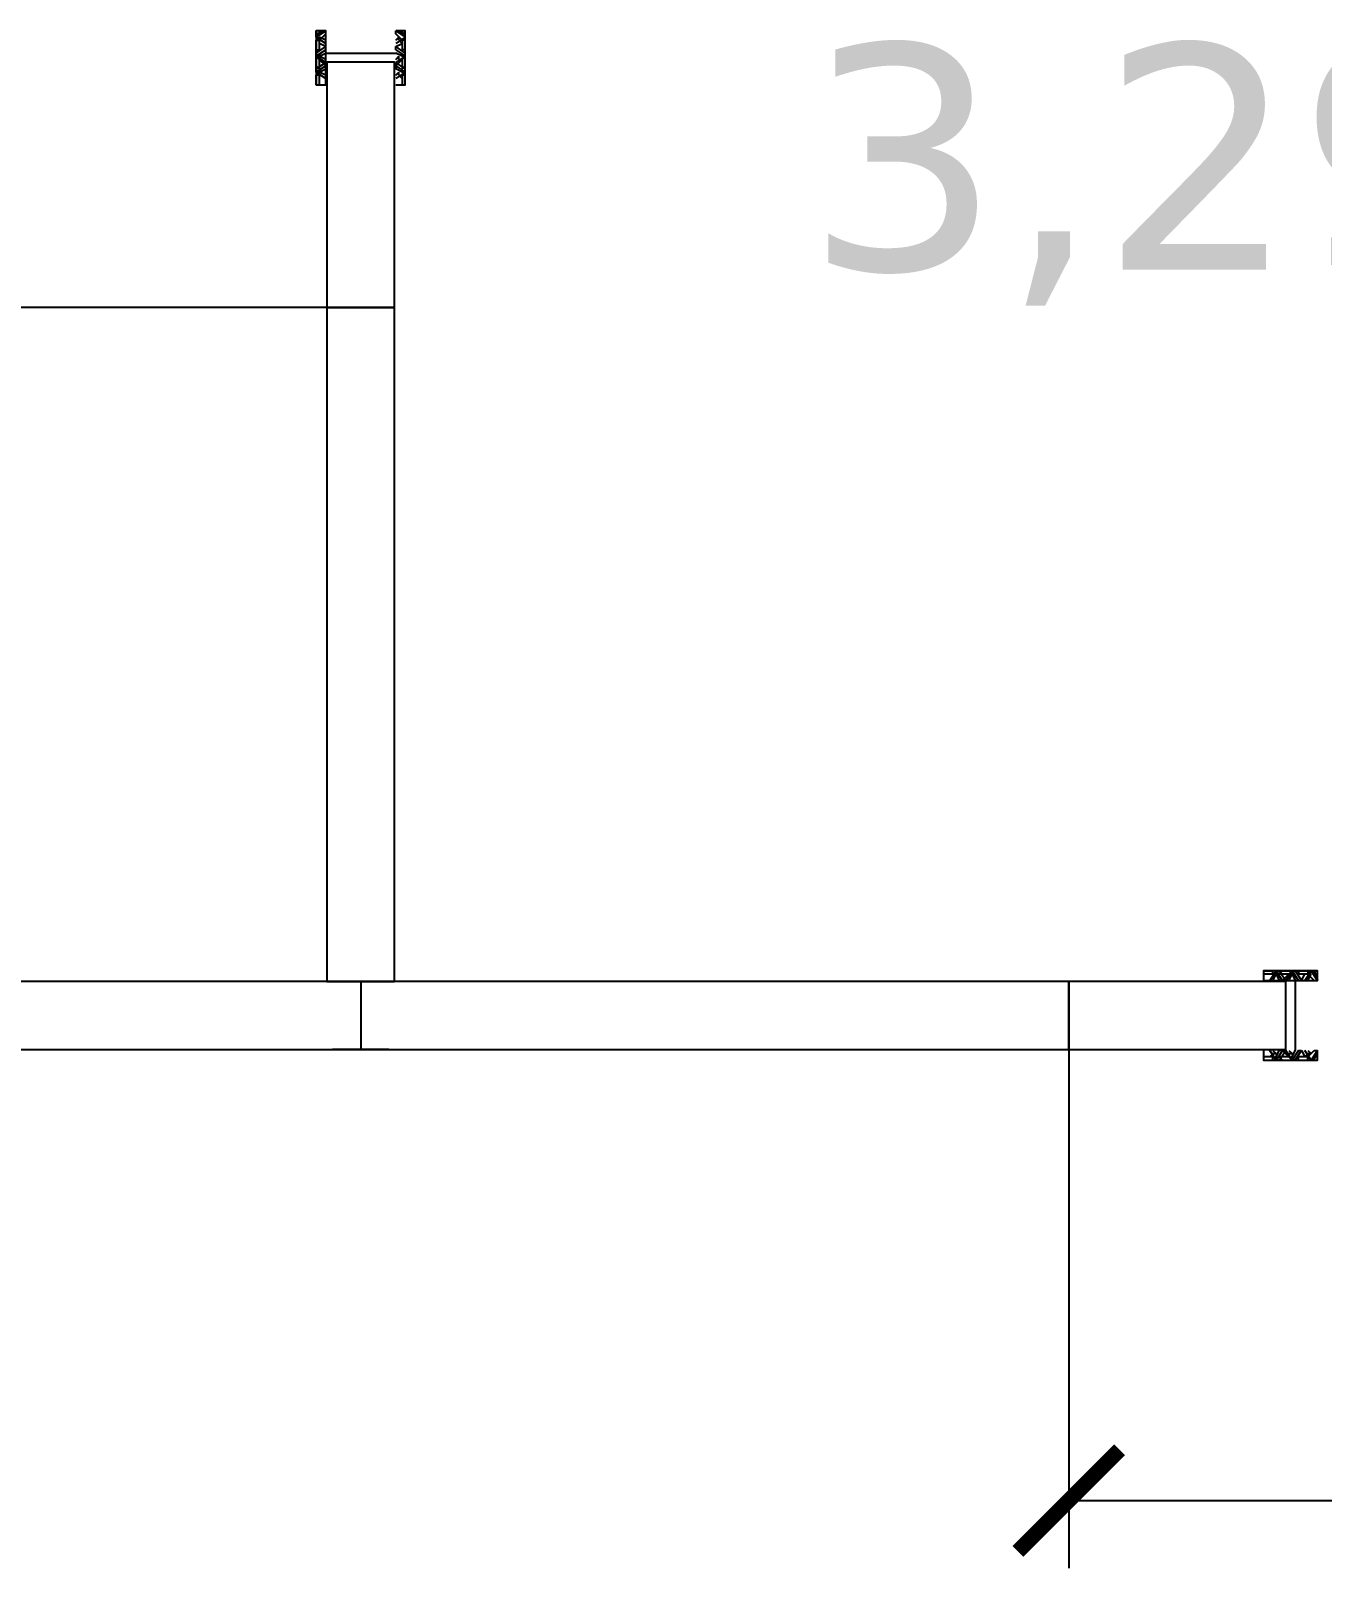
# Model space of a CAD drawing. Header units: centimetres. Extents: x -135 to 4129, y -1176 to 1044.
# Drawn here: x 1603.5 to 1718, y 333.2 to 469.5 of the extents above; entities that cross this region are included whole.
import ezdxf
from ezdxf.enums import TextEntityAlignment as Align

# ---------------------------------------------------------------- set-up
doc = ezdxf.new("R2010")
doc.units = ezdxf.units.CM
for name, color, linetype in [('IC_DUVAR_60', 30, 'Continuous'), ('IC_KAPILAR', 7, 'Continuous'), ('IC_UCLU_H_60', 3, 'Continuous'), ('ODA_ADLARI', 7, 'Continuous'), ('OZEL_PANEL_OLCU_CM', 3, 'Continuous')]:
    doc.layers.add(name, color=color, linetype=linetype)
doc.styles.add('PORTMAN', font='DejaVuSans.ttf')
doc.dimstyles.new('PORTMAN', dxfattribs={"dimtxt": 14, "dimasz": 9, "dimexe": 6, "dimexo": 5, "dimgap": 4, "dimtad": 1, "dimtxsty": 'PORTMAN', "dimblk": 'ARCHTICK', "dimcen": 2.5, "dimazin": 3, "dimtfac": 0.5, "dimtmove": 2, "dimatfit": 3})

# ---------------------------------------------------------------- blocks, each defined once
blk = doc.blocks.new('BOM_I01_1255p0_IC_DOLU')
blk.add_lwpolyline([(0, 0), (6, 0), (6, 125.5), (0, 125.5)], close=True)
blk = doc.blocks.new('kaynak-ic-kapi')
at = {"color": 133, "linetype": 'Continuous', "lineweight": 25, "true_color": 0x6ec1dd}
for p, q in [((54247.47, 7919.88), (54248.32, 7919.88)), ((54248.32, 7919.59), (54247.47, 7919.59)), ((54248.6, 7919.88), (54248.04, 7919.03)), ((54248.32, 7919.31), (54248.04, 7919.59)), ((54248.32, 7919.88), (54248.32, 7919.59)), ((54248.32, 7919.31), (54248.6, 7919.31)), ((54248.32, 7919.03), (54248.6, 7919.31)), ((54249.16, 7919.03), (54248.6, 7919.88)), ((54248.6, 7919.88), (54248.6, 7919.59)), ((54248.6, 7919.88), (54248.88, 7919.88)), ((54248.6, 7919.59), (54248.88, 7919.03)), ((54249.16, 7919.88), (54248.88, 7919.59)), ((54248.88, 7919.88), (54249.45, 7919.03)), ((54249.73, 7919.59), (54248.88, 7919.59)), ((54249.16, 7919.03), (54248.88, 7919.03)), ((54249.16, 7919.88), (54249.16, 7919.88)), ((54249.16, 7919.03), (54249.73, 7919.59)), ((54249.16, 7919.03), (54249.45, 7919.03)), ((54250.01, 7919.88), (54249.45, 7919.03)), ((54250.01, 7919.88), (54249.73, 7919.59)), ((54249.73, 7919.31), (54249.73, 7919.59)), ((54249.73, 7919.31), (54250.01, 7919.31)), ((54249.73, 7919.03), (54250.01, 7919.31)), ((54250.57, 7919.03), (54250.01, 7919.88)), ((54250.01, 7919.88), (54250.01, 7919.88)), ((54250.01, 7919.88), (54250.01, 7919.59)), ((54250.01, 7919.88), (54250.29, 7919.88)), ((54250.01, 7919.59), (54250.29, 7919.03)), ((54250.29, 7919.88), (54250.86, 7919.03)), ((54250.29, 7912.83), (54250.29, 7919.03)), ((54250.57, 7919.88), (54250.57, 7919.88)), ((54250.57, 7919.88), (54250.57, 7919.59)), ((54251.42, 7919.59), (54250.57, 7919.59)), ((54250.57, 7919.03), (54250.57, 7919.03)), ((54250.57, 7919.03), (54250.86, 7919.03)), ((54250.86, 7919.03), (54251.14, 7919.59)), ((54251.7, 7919.88), (54251.14, 7919.03)), ((54251.42, 7919.31), (54251.14, 7919.59)), ((54251.42, 7919.88), (54251.42, 7919.88)), ((54251.42, 7919.88), (54251.42, 7919.59)), ((54251.7, 7919.88), (54251.42, 7919.59)), ((54251.42, 7919.59), (54251.98, 7919.03)), ((54251.42, 7919.31), (54251.7, 7919.31)), ((54251.42, 7919.03), (54251.7, 7919.31)), ((54252.27, 7919.03), (54251.7, 7919.88)), ((54251.7, 7919.88), (54252.27, 7919.88)), ((54251.7, 7919.88), (54251.98, 7919.88)), ((54251.98, 7919.88), (54251.98, 7919.88)), ((54251.98, 7919.88), (54251.98, 7919.59)), ((54251.98, 7919.88), (54252.27, 7919.03)), ((54252.27, 7919.59), (54251.98, 7919.59)), ((54251.98, 7919.03), (54251.98, 7919.03)), ((54251.98, 7919.03), (54252.27, 7919.03)), ((54252.27, 7919.03), (54252.27, 7919.03)), ((54248.32, 7912.26), (54247.47, 7912.26)), ((54248.6, 7911.98), (54248.04, 7912.83)), ((54248.32, 7912.26), (54248.04, 7912.26)), ((54248.32, 7912.83), (54248.6, 7912.26)), ((54248.32, 7912.26), (54248.32, 7911.98)), ((54248.32, 7912.26), (54248.6, 7912.26)), ((54249.16, 7912.83), (54248.6, 7911.98)), ((54248.6, 7912.26), (54248.88, 7912.83)), ((54249.16, 7912.83), (54248.88, 7912.83)), ((54248.88, 7911.98), (54249.45, 7912.83)), ((54249.16, 7911.98), (54248.88, 7912.26)), ((54249.73, 7912.26), (54248.88, 7912.26)), ((54249.16, 7912.83), (54249.45, 7912.83)), ((54249.16, 7912.83), (54249.73, 7912.26)), ((54250.01, 7911.98), (54249.45, 7912.83)), ((54249.73, 7912.83), (54250.01, 7912.26)), ((54250.01, 7911.98), (54249.73, 7912.26)), ((54249.73, 7912.26), (54249.73, 7912.26)), ((54249.73, 7912.26), (54250.01, 7912.26)), ((54250.57, 7912.83), (54250.01, 7911.98)), ((54250.01, 7912.26), (54250.29, 7912.83)), ((54250.01, 7911.98), (54250.01, 7912.26)), ((54250.29, 7911.98), (54250.86, 7912.83)), ((54250.57, 7912.83), (54250.57, 7912.83)), ((54250.57, 7912.83), (54250.86, 7912.83)), ((54250.57, 7911.98), (54250.57, 7912.26)), ((54251.42, 7912.26), (54250.57, 7912.26)), ((54250.86, 7912.83), (54251.14, 7912.26)), ((54251.7, 7911.98), (54251.14, 7912.83)), ((54251.42, 7912.26), (54251.14, 7912.26)), ((54251.42, 7912.26), (54251.98, 7912.83)), ((54251.42, 7912.83), (54251.7, 7912.26)), ((54251.42, 7911.98), (54251.42, 7912.26)), ((54251.7, 7911.98), (54251.42, 7912.26)), ((54251.42, 7912.26), (54251.7, 7912.26)), ((54252.27, 7912.83), (54251.7, 7911.98)), ((54251.98, 7912.83), (54251.98, 7912.83)), ((54251.98, 7912.83), (54252.27, 7912.83)), ((54251.98, 7911.98), (54252.27, 7912.83)), ((54251.98, 7911.98), (54251.98, 7912.26)), ((54252.27, 7912.26), (54251.98, 7912.26)), ((54252.27, 7912.83), (54252.27, 7912.83)), ((54247.47, 7911.98), (54248.32, 7911.98)), ((54249.16, 7911.98), (54249.16, 7911.98)), ((54250.01, 7911.98), (54250.01, 7911.98)), ((54250.01, 7911.98), (54250.29, 7911.98)), ((54250.57, 7911.98), (54250.57, 7911.98)), ((54251.42, 7911.98), (54251.42, 7911.98)), ((54251.7, 7911.98), (54252.27, 7911.98)), ((54251.7, 7911.98), (54251.98, 7911.98)), ((54251.98, 7911.98), (54251.98, 7911.98))]:
    blk.add_line(p, q, dxfattribs=at)
for points in [[(54247.47, 7919.03), (54247.47, 7919.88), (54252.27, 7919.88), (54252.27, 7919.03)], [(54248.6, 7919.88), (54250.01, 7919.88), (54251.42, 7919.88)], [(54248.6, 7912.26), (54248.6, 7911.98), (54248.88, 7911.98)], [(54248.6, 7911.98), (54250.01, 7911.98), (54251.42, 7911.98)]]:
    blk.add_lwpolyline(points, dxfattribs=at)
blk.add_lwpolyline([(54247.47, 7912.83), (54252.27, 7912.83), (54252.27, 7911.98), (54247.47, 7911.98)], close=True, dxfattribs=at)
blk = doc.blocks.new('BOM_K01_IC_KAPI_ACIKLIK820')
at = {"layer": 'IC_KAPILAR'}
blk.add_blockref('kaynak-ic-kapi', (0, 0), dxfattribs=at)
blk = doc.blocks.new('BOM_I12_1205p0_IC_K01_SAG_UST')
blk.add_lwpolyline([(0, 0), (6, 0), (6, 19.25), (0, 19.25)], close=True)
at = {"layer": 'IC_KAPILAR', "xscale": -1, "rotation": 270}
blk.add_blockref('BOM_K01_IC_KAPI_ACIKLIK820', (-7912.93, -54230.219), dxfattribs=at)
blk = doc.blocks.new('BOM_I03_597p5_IC_DOLU')
blk.add_lwpolyline([(0, 0), (6, 0), (6, 59.75), (0, 59.75)], close=True)
blk = doc.blocks.new('BOM_I11_1255p0_IC_K01_SAG_UST')
blk.add_lwpolyline([(0, 0), (6, 0), (6, 21.75), (0, 21.75)], close=True)
at = {"layer": 'IC_KAPILAR', "xscale": -1, "rotation": 270}
blk.add_blockref('BOM_K01_IC_KAPI_ACIKLIK820', (-7912.93, -54227.719), dxfattribs=at)
blk = doc.blocks.new('BOM_B03_UCLU_H_60')
for p, q in [((5.5, 3), (3, 3)), ((3, 3), (3, -3)), ((-3, -2.5), (-3, 2.5)), ((3, -2.5), (3, 2.5)), ((3, 0), (-3, 0)), ((-3, 0), (-3, -2.5)), ((3, -2.5), (3, 0)), ((3, -3), (5.5, -3))]:
    blk.add_line(p, q)
blk = doc.blocks.new('_ARCHTICK')
at = {"color": 0, "linetype": 'BYBLOCK', "const_width": 0.15}
blk.add_lwpolyline([(-0.5, -0.5), (0.5, 0.5)], dxfattribs=at)

msp = doc.modelspace()

# ---------------------------------------------------------------- block references
at = {"layer": 'IC_DUVAR_60'}
for name, p in [('BOM_I11_1255p0_IC_K01_SAG_UST', (1629.75, 445)), ('BOM_I03_597p5_IC_DOLU', (1629.75, 385.25))]:
    msp.add_blockref(name, p, dxfattribs=at)
at = {"layer": 'IC_DUVAR_60', "rotation": 270}
for name, p in [('BOM_I12_1205p0_IC_K01_SAG_UST', (1695.5, 385.25)), ('BOM_I01_1255p0_IC_DOLU', (1570, 385.25))]:
    msp.add_blockref(name, p, dxfattribs=at)
at = {"layer": 'IC_UCLU_H_60', "rotation": 90}
msp.add_blockref('BOM_B03_UCLU_H_60', (1632.75, 382.25), dxfattribs=at)

# ---------------------------------------------------------------- texts
at = {"layer": 'ODA_ADLARI', "style": 'PORTMAN'}
msp.add_text('3,29 m²', height=20, dxfattribs=at).set_placement((1725.875, 458.375), align=Align.MIDDLE_CENTER)

# ---------------------------------------------------------------- dimensions: what is measured, and where the dimension line sits
at = {"layer": 'OZEL_PANEL_OLCU_CM'}
msp.add_linear_dim(base=(1589.75, 385.25), p1=(1635.75, 385.25), p2=(1635.75, 445), angle=90, dimstyle='PORTMAN', override={"dimtxt": 14, "dimasz": 9, "dimexe": 6, "dimexo": 5, "dimdec": 2, "dimzin": 8, "dimdsep": 44}, dxfattribs=at).render()
msp.add_linear_dim(base=(1695.5, 339.25), p1=(1695.5, 385.25), p2=(1816, 385.25), dimstyle='PORTMAN', override={"dimtxt": 14, "dimasz": 9, "dimexe": 6, "dimexo": 5, "dimdec": 2, "dimzin": 8, "dimdsep": 44}, dxfattribs=at).render()

doc.saveas('drawing.dxf')
